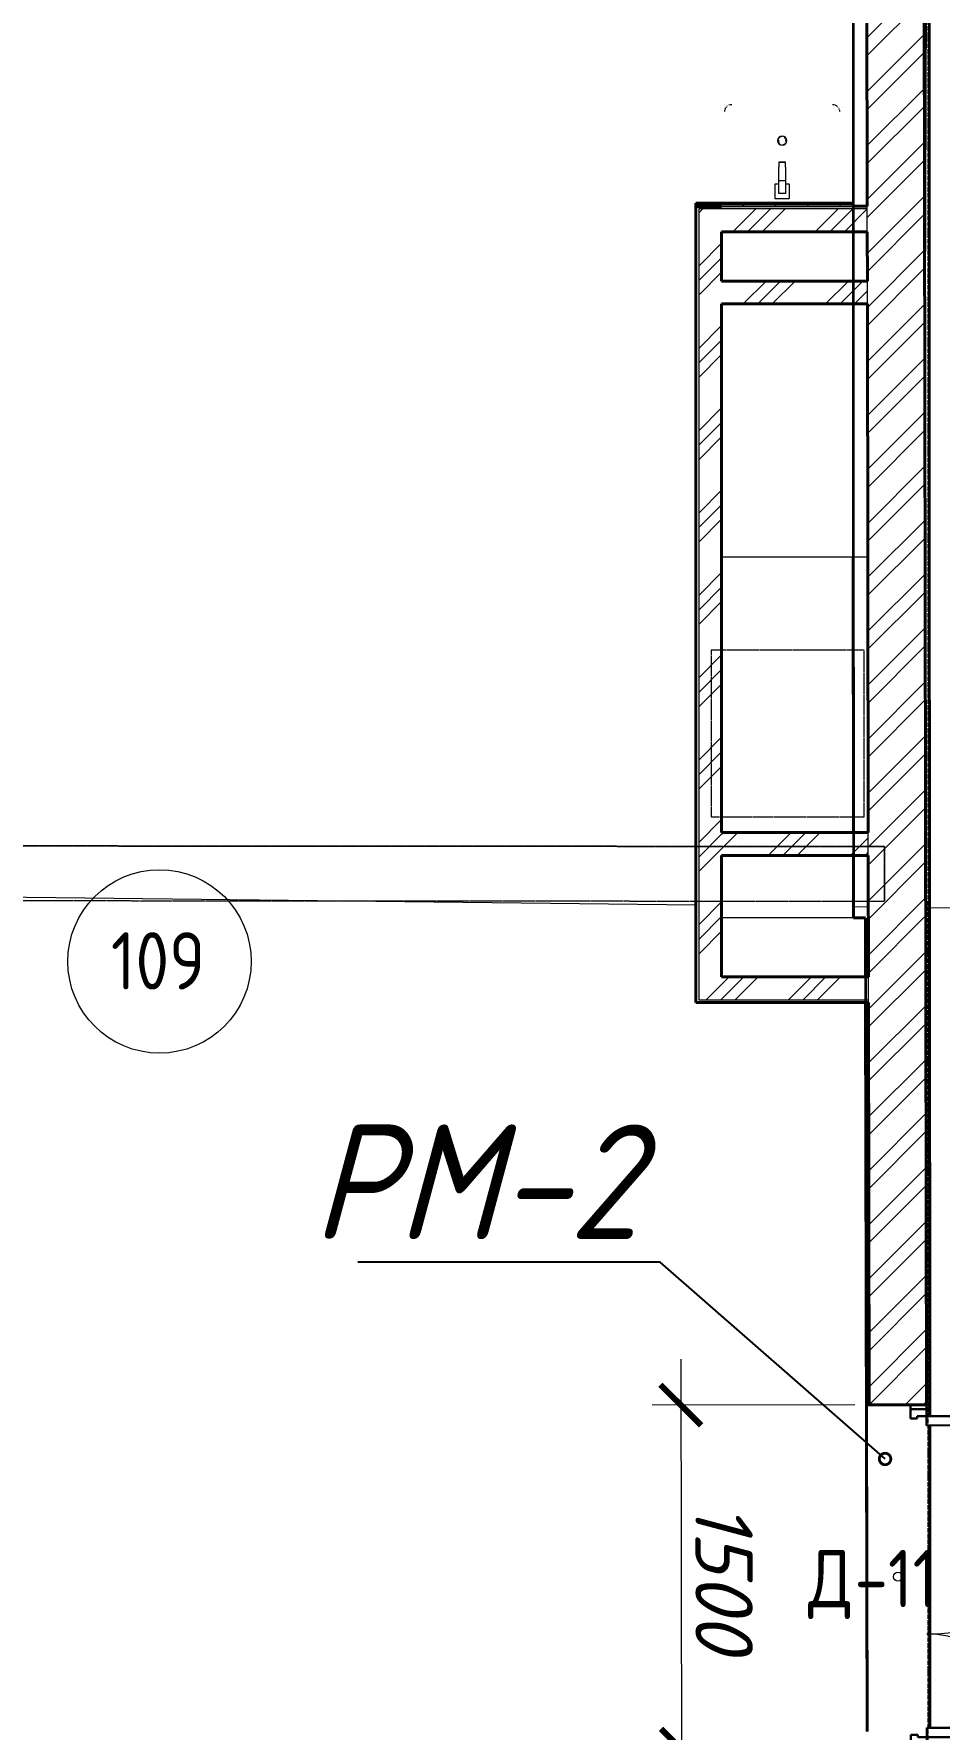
# Model space of a CAD drawing. Header units: millimetres. Extents: x 749182 to 2267578, y 70462 to 311449.
# Drawn here: x 1954878 to 1958828, y 100827 to 108221 of the extents above; entities that cross this region are included whole.
import ezdxf
from ezdxf import colors
from ezdxf.entities.mleader import LeaderData, LeaderLine
from ezdxf.math import Vec2, Vec3

# ---------------------------------------------------------------- set-up
doc = ezdxf.new("R2010")
doc.units = ezdxf.units.MM
for name, pattern in [('ADSK_Линия сетки', [25, 20, -2.5, 0, -2.5]), ('ADSK_Сверху', [4.5, 3, -1.5]), ('осеваяX2', [4, 2.5, -0.5, 0.5, -0.5])]:
    doc.linetypes.add(name, pattern=pattern)
doc.layers.get('Defpoints').update_dxf_attribs({"color": 255})
for name, color, linetype, lineweight in [('Двери', 7, 'Continuous', 20), ('Каркас', 7, 'Continuous', 9), ('Марки дверей', 7, 'Continuous', 20), ('Марки помещений', 7, 'Continuous', 20), ('Оборудование', 7, 'Continuous', 18), ('Оси', 165, 'осеваяX2', 13), ('Перекрытие', 7, 'Continuous', 18), ('Размер', 7, 'Continuous', 13), ('размеры', 7, 'Continuous', 9), ('Стены', 184, 'Continuous', 40), ('Стены внутренние', 7, 'Continuous', 18), ('Стены разрез', 7, 'Continuous', 35), ('Стены штриховка', 7, 'Continuous', 18)]:
    doc.layers.add(name, color=color, linetype=linetype, lineweight=lineweight)
doc.styles.add('GOST 2.304_new', font='isocpeur.ttf', dxfattribs={"width": 0.9, "oblique": 15})
doc.styles.add('GOST Common_2', font='GOST_Common.ttf', dxfattribs={"width": 0.9, "height": 200})
doc.styles.add('М2', font='isocpeui.ttf')
doc.dimstyles.new('SPDS 1_100', dxfattribs={"dimscale": 100, "dimtxt": 2.5, "dimasz": 1.77, "dimexe": 1.25, "dimexo": 0.625, "dimtad": 1, "dimdec": 0, "dimrnd": 0.001, "dimzin": 9, "dimtxsty": 'М2', "dimblk": 'ARCHTICK', "dimcen": 2.5, "dimdle": 2, "dimclrt": 256, "dimadec": 0, "dimazin": 2, "dimtfac": 0.75, "dimtdec": 0, "dimtmove": 1, "dimatfit": 3, "dimfxl": 0, "dimtolj": 1, "dimlwd": 9, "dimlwe": 9, "dimarcsym": 0})
pattern_1 = [(45, (1958220.23, 75616.62), (-179.6051, 179.6051), []), (45, (1958283.73, 75616.62), (0, 359.2102), []), (45, (1958156.73, 75616.62), (0, 359.2102), [])]

# ---------------------------------------------------------------- blocks, each defined once
blk = doc.blocks.new('ADSK_БалкаЖБ_Прямоугольная - 238_4х457мм-V1-01 План 1-го этажа маркировочный')
at = {"layer": 'Каркас', "color": 253, "linetype": 'ADSK_Сверху', "true_color": 0xaaaaaa}
for p, q in [((-3208.248882, 119.2), (-3208.248882, -119.2)), ((-3208.248882, 119.2), (3208.248882, 119.2)), ((3208.248882, -119.2), (3208.248882, 119.2)), ((-3208.248882, -119.2), (3208.248882, -119.2))]:
    blk.add_line(p, q, dxfattribs=at)
at = {"layer": 'Каркас', "color": 253, "linetype": 'ADSK_Сверху', "true_color": 0xb2b2b2}
for p, q in [((-3208.248882, -119.2), (-3208.248882, 119.2)), ((3208.248882, 119.2), (-3208.248882, 119.2)), ((3208.248882, 119.2), (3208.248882, -119.2)), ((-3208.248882, -119.2), (3208.248882, -119.2))]:
    blk.add_line(p, q, dxfattribs=at)
blk = doc.blocks.new('Существующие стены 1 эт - Существующие стены 1 эт-653793-01 План 1-го этажа маркировочный')
at = {"layer": 'Стены'}
for p, q in [((233.5, 29121.6), (233.2, 30323.5)), ((233.6, 28749.6), (233.5, 29021.6)), ((566.1, 28793.8), (566.6, 26575.6)), ((286.8, 28749.6), (233.6, 28749.6)), ((286.8, 28554.4), (286.8, 28749.6)), ((287, 28491.8), (286.8, 28554.4)), ((294.1, 25199.7), (287.2, 28379.8)), ((291, 26625), (482.2, 26625.4)), ((294.1, 25199.7), (291, 26625)), ((482.2, 26625.4), (552.2, 26625.6)), ((552.2, 26625.6), (566.6, 26625.6)), ((566.6, 26625.6), (566.6, 26575.6)), ((566.6, 26535.6), (566.9, 25215.6)), ((566.6, 26535.6), (566.9, 25215.6))]:
    blk.add_line(p, q, dxfattribs=at)
at = {"layer": 'Стены разрез'}
for p, q in [((566.6, 26625.6), (564.8, 34625.4)), ((232.5, 33404.9), (232.8, 32394.6)), ((232.8, 32394.6), (232.8, 32204.3)), ((232.8, 32204.3), (233.1, 31112.7)), ((233.1, 31112.7), (233.1, 30938)), ((233.1, 30938), (233.6, 28749.6)), ((233.6, 28749.6), (286.8, 28749.6)), ((286.8, 28749.6), (286.8, 28554.4)), ((286.8, 28554.4), (291, 26625)), ((291, 26625), (482.2, 26625.4)), ((552.2, 26625.6), (566.6, 26625.6))]:
    blk.add_line(p, q, dxfattribs=at)
blk = doc.blocks.new('AC_Дверь_Двупольная_Стальная - Д-11п 1500х2200h-2039716-01 План 1-го этажа маркировочный')
at = {"layer": 'Двери', "lineweight": 30}
for p, q in [((-700, 1075), (-660, 1075)), ((-700, 125), (-700, 1075)), ((-660, 1075), (-660, 125)), ((700, 575), (660, 575)), ((660, 575), (660, 125)), ((700, 125), (700, 575)), ((-750, 125), (-730, 125)), ((-750, 55), (-750, 125)), ((-730, 125), (-700, 125)), ((-730, 55), (-730, 125)), ((-730, 125), (-730, 55)), ((-660, 125), (-700, 125)), ((-700, 125), (-700, 85)), ((-700, 85), (-690, 85)), ((-690, 85), (-690, 55)), ((660, 125), (700, 125)), ((700, 85), (690, 85)), ((690, 85), (690, 55)), ((730, 125), (700, 125)), ((700, 125), (700, 85)), ((730, 55), (730, 125)), ((750, 125), (730, 125)), ((730, 125), (730, 55)), ((750, 55), (750, 125)), ((-730, 55), (-750, 55)), ((-690, 55), (-730, 55)), ((690, 55), (730, 55)), ((730, 55), (750, 55))]:
    blk.add_line(p, q, dxfattribs=at)
at = {"layer": 'Двери'}
for centre, radius, start, end in [((-700, 125), 950, 360, 90), ((700, 125), 450, 90, 180)]:
    blk.add_arc(centre, radius, start, end, dxfattribs=at)
blk = doc.blocks.new('Parametric_Porcelain_bathroom_sink_20774 - 500х430мм-1933247-01 План 1-го этажа маркировочный')
at = {"layer": 'Оборудование'}
for p, q in [((-114.1, 380.6), (-113.2, 381.4)), ((368.1, 376.6), (368.9, 375.7)), ((110, 136.6), (140, 136.6)), ((110, 136.6), (110, 113.6)), ((140, 136.6), (110, 136.6)), ((110, 54), (110, 113.6)), ((140, 113.6), (140, 136.6)), ((140, 113.6), (140, 54)), ((93.2, 38.7), (93.2, -20.9)), ((110, 40.6), (95.1, 40.6)), ((110, 19), (110, 54)), ((140, 54), (110, 54)), ((110, -1), (110, 19)), ((140, 54), (140, 19)), ((154.6, 40.6), (140, 40.6)), ((140, 19), (140, -1)), ((156.5, -20.9), (156.5, 38.7)), ((94.7, -22.4), (155, -22.4)), ((140, -1), (110, -1))]:
    blk.add_line(p, q, dxfattribs=at)
at = {"layer": 'Оборудование', "flags": 128}
for points in [[(-123.5, 366.9), (-123.1, 368.1), (-122.6, 369.2), (-122.1, 370.3), (-121.6, 371.4)], [(-120.4, 373.4), (-119.8, 374.4), (-119.1, 375.4), (-118.3, 376.4), (-117.6, 377.3)], [(-108.1, 384.5), (-107, 385), (-105.9, 385.5), (-104.7, 385.9)], [(-102.4, 386.6), (-101.3, 386.8), (-100.1, 387.1), (-98.9, 387.2), (-97.7, 387.4), (-96.5, 387.5), (-95.3, 387.5), (-95, 387.5)], [(345, 387.5), (346.2, 387.5), (347.4, 387.4), (348.6, 387.3), (349.8, 387.1), (351, 386.9), (352.1, 386.6)], [(354.4, 386), (355.6, 385.6), (356.7, 385.1), (357.8, 384.6), (358.9, 384.1)], [(360.9, 382.9), (361.9, 382.3), (362.9, 381.6), (363.9, 380.8), (364.8, 380.1)], [(372, 370.6), (372.5, 369.5), (373, 368.4), (373.4, 367.2)], [(-125, 357.5), (-125, 358.7), (-124.9, 359.9), (-124.8, 361.1), (-124.6, 362.3), (-124.4, 363.5), (-124.1, 364.6)], [(374.1, 364.9), (374.3, 363.8), (374.6, 362.6), (374.7, 361.4), (374.9, 360.2), (375, 359), (375, 357.8), (375, 357.5)]]:
    blk.add_lwpolyline(points, dxfattribs=at)
at = {"layer": 'Оборудование'}
for centre, radius, start, end in [((125, 230), 20, 0, 180), ((125, 230), 20, 180, 360), ((125, 230), 18.2, 165.15778, 180), ((125, 230), 18.2, 180, 191.34075), ((125, 230), 16.3, 175.36727, 180), ((125, 230), 16.3, 175.36727, 180), ((125, 230), 16.3, 180, 198.62064), ((125, 230), 16.3, 180, 198.62064), ((125, 230), 18.2, 95.84531, 146.66266), ((125, 230), 18.2, 85.13096, 94.18327), ((125, 230), 18.2, 52.75928, 62.71908), ((125, 230), 16.3, 36.87489, 45), ((125, 230), 16.3, 36.87489, 45), ((125, 230), 18.2, 45, 49.4056), ((125, 230), 18.2, 28.98332, 39.73377), ((125, 230), 16.3, 0, 18.62064), ((125, 230), 16.3, 0, 18.62064), ((125, 230), 16.3, 355.36727, 360), ((125, 230), 16.3, 355.36727, 360), ((125, 230), 18.2, 345.15778, 360), ((125, 230), 18.2, 0, 11.34075), ((125, 230), 18.2, 208.98332, 219.73377), ((125, 230), 16.3, 216.87489, 225), ((125, 230), 16.3, 216.87489, 225), ((125, 230), 18.2, 225, 229.4056), ((125, 230), 18.2, 232.75928, 242.71908), ((125, 230), 18.2, 265.13096, 274.18327), ((125, 230), 18.2, 275.84531, 326.66266), ((95.1, 38.7), 1.87, 90, 180), ((95.1, 38.7), 1.87, 120, 150), ((95.1, 38.7), 1.87, 120, 150), ((95.1, 38.7), 1.87, 120, 150), ((154.6, 38.7), 1.87, 0, 90), ((154.6, 38.7), 1.87, 30, 60), ((154.6, 38.7), 1.87, 30, 60), ((154.6, 38.7), 1.87, 30, 60), ((94.7, -20.9), 1.49, 180, 270), ((155, -20.9), 1.49, 270, 360)]:
    blk.add_arc(centre, radius, start, end, dxfattribs=at)
blk = doc.blocks.new('ADSK_Марка_Помещение_ОдноЗначение - Номер-247393-01 План 1-го этажа маркировочный')
at = {"layer": 'Марки помещений'}
blk.add_circle((0, 0), 4, dxfattribs=at)
blk = doc.blocks.new('ADSK_Марка_Дверь - Марка типа и комментарии-2020407-01 План 1-го этажа маркировочный')
at = {"layer": 'Марки дверей', "lineweight": 9}
blk.add_circle((0, 0), 0.2, dxfattribs=at)
blk = doc.blocks.new('_ArchTick')
at = {"color": 0, "linetype": 'ByBlock', "const_width": 0.15}
blk.add_lwpolyline([(-0.5, -0.5), (0.5, 0.5)], dxfattribs=at)
blk = doc.blocks.new('*D2895')
at = {"layer": 'Defpoints', "color": 0, "lineweight": 20, "transparency": 16777216}
for p in [(1958522.4, 102241.8), (1957703.1, 100740.6), (1958524.7, 100741.8)]:
    blk.add_point(p, dxfattribs=at)
at = {"layer": 'размеры', "color": 0, "lineweight": 9, "transparency": 16777216}
for p, q in [((1957700.5, 102440.6), (1957703.4, 100540.6)), ((1958459.9, 102241.7), (1957575.8, 102240.4)), ((1958462.2, 100741.7), (1957578.1, 100740.4))]:
    blk.add_line(p, q, dxfattribs=at)
at = {"layer": 'размеры', "color": 0, "lineweight": 9, "transparency": 16777216, "xscale": 177, "yscale": 177, "zscale": 177}
for p, rotation in [((1957700.8, 102240.6), 90.08814177171419), ((1957703.1, 100740.6), 270.0881417717142)]:
    blk.add_blockref('_ArchTick', p, dxfattribs=dict(at, rotation=rotation))
at = {"layer": 'размеры', "lineweight": 20, "transparency": 16777216, "insert": (1957889.4, 101490.9), "char_height": 250, "width": 560.473, "attachment_point": 5, "rotation": 270.08814, "style": 'М2'}
blk.add_mtext('\\A1;1500', dxfattribs=at)
blk = doc.blocks.new('_DotSmall')
at = {"color": 0, "linetype": 'ByBlock', "lineweight": 35, "const_width": 0.5}
blk.add_lwpolyline([(-0.0625, 0, 1), (0.0625, 0, 1)], format="xyb", close=True, dxfattribs=at)

msp = doc.modelspace()

# ---------------------------------------------------------------- hatches: boundary and pattern name
at = {"layer": 'Стены внутренние', "lineweight": 9}
h = msp.add_hatch(dxfattribs=at)
h.set_pattern_fill('FP_1', color=256, style=0, pattern_type=2)
h.set_pattern_definition([(45, (1958220.23, 75616.62), (-117.8655, 117.8655), []), (45, (1958298.8, 75616.62), (-117.8655, 117.8655), [])])
h.paths.add_polyline_path([(1958531.2044, 96537.6102), (1958781.2047, 96537.6102), (1958779.2866, 97784.4512), (1958529.2869, 97784.0666)])
h.paths.add_polyline_path([(1958527.193, 99145.1969), (1958777.1927, 99145.5812), (1958774.7364, 100742.2212), (1958524.7367, 100741.8366), (1958527.1929, 99145.2558)])
h.paths.add_polyline_path([(1958522.4292, 102241.8348), (1958772.4289, 102242.2503), (1958760.122, 110242.1781), (1958510.1223, 110241.7935), (1958522.4286, 102242.2194)])
h.paths.add_polyline_path([(1958508.384, 111371.7921), (1958758.3837, 111372.2172), (1958756.8048, 112398.492), (1958506.8045, 112398.492), (1958508.2547, 111455.8617)])
h = msp.add_hatch(dxfattribs=at)
h.set_pattern_fill('FP_7', color=256, style=0, pattern_type=2)
h.set_pattern_definition([(45, (1958220.23, 75616.62), (-70.71068, 70.71068), [])])
h.paths.add_polyline_path([(1958416.8256, 107468.2037), (1958453.124, 107468.2037), (1958453.0419, 107474.2029), (1957767.1361, 107474.2037), (1957767.1361, 107468.2037), (1958383.124, 107468.2037)])
h = msp.add_hatch(dxfattribs=at)
h.set_pattern_fill('FP_6', color=256, style=0, pattern_type=2)
h.set_pattern_definition(pattern_1)
h.paths.add_polyline_path([(1957779.1361, 104108.4069), (1957879.1361, 104108.4069), (1957879.1361, 107458.2037), (1957779.1361, 107458.2037), (1957779.1361, 104234.6834)])
h = msp.add_hatch(dxfattribs=at)
h.set_pattern_fill('FP_6', color=256, style=0, pattern_type=2)
h.set_pattern_definition(pattern_1)
h.paths.add_polyline_path([(1958514.4045, 107358.2037), (1958514.5583, 107358.2037), (1958514.3861, 107458.2037), (1957879.1361, 107458.2037), (1957879.1361, 107358.2037), (1958512.6775, 107358.2037)])
h = msp.add_hatch(dxfattribs=at)
h.set_pattern_fill('FP_6', color=256, style=0, pattern_type=2)
h.set_pattern_definition(pattern_1)
h.paths.add_polyline_path([(1958152.5048, 107043.3704), (1958515.0427, 107043.3704), (1958514.5583, 107143.3704), (1957879.1361, 107143.3704), (1957879.1361, 107043.3704)])
h = msp.add_hatch(dxfattribs=at)
h.set_pattern_fill('FP_6', color=256, style=0, pattern_type=2)
h.set_pattern_definition(pattern_1)
h.paths.add_polyline_path([(1958518.7427, 104638.2037), (1958518.5889, 104738.2037), (1957879.1361, 104738.2037), (1957879.1361, 104638.2037), (1958518.5889, 104638.2037)])
h = msp.add_hatch(dxfattribs=at)
h.set_pattern_fill('FP_6', color=256, style=0, pattern_type=2)
h.set_pattern_definition(pattern_1)
h.paths.add_polyline_path([(1958507.4114, 104008.4069), (1958519.7116, 104008.4069), (1958518.5889, 104108.4069), (1957779.1361, 104108.4069), (1957779.1361, 104008.4069), (1958507.0611, 104008.4069)])

# ---------------------------------------------------------------- linework, layer by layer
at = {"layer": 'Оси', "linetype": 'ADSK_Линия сетки'}
msp.add_line((1958780.1361, 71313.2448), (1958780.1361, 120038.4712), dxfattribs=at)
at = {"layer": 'Перекрытие'}
for p, q in [((1958771.1163, 108457.6594), (1958765.7111, 106609.0419)), ((1957879.1361, 105940.1257), (1958516.7399, 105940.1257)), ((1952451.4745, 104483.4981), (1957767.1361, 104422.1059)), ((1958519.0896, 104412.6847), (1958453.8135, 104413.2384)), ((1958453.8135, 104413.2384), (1958453.8241, 104366.1702)), ((1958769.0932, 104410.5641), (1961653.7248, 104386.095)), ((1958453.8241, 104366.1702), (1957879.1361, 104366.1702))]:
    msp.add_line(p, q, dxfattribs=at)
at = {"layer": 'Перекрытие', "linetype": 'ADSK_Сверху'}
for p, q in [((1957833.0217, 105533.2147), (1957833.0217, 104806.6073)), ((1958501.0628, 105533.2147), (1957833.0217, 105533.2147)), ((1958501.0628, 104806.6073), (1958501.0628, 105533.2147)), ((1957833.0217, 104806.6073), (1958501.0628, 104806.6073))]:
    msp.add_line(p, q, dxfattribs=at)
at = {"layer": 'Стены внутренние', "lineweight": 40}
for p, q in [((1958772.4289, 102242.2194), (1958760.122, 110242.1781)), ((1958511.5805, 109293.907), (1958514.3861, 107470.2037)), ((1958453.124, 107483.2037), (1957767.1361, 107483.2037)), ((1957767.1361, 107483.2037), (1957767.1361, 103996.4069)), ((1957879.1361, 107470.2037), (1957767.1361, 107470.2037)), ((1957767.1361, 107468.2037), (1957879.1361, 107468.2037)), ((1957879.1361, 107468.2037), (1957879.1361, 107470.2037)), ((1958453.124, 107470.2037), (1958453.124, 107483.2037)), ((1958514.3861, 107470.2037), (1958453.124, 107470.2037)), ((1957879.1361, 107143.3704), (1957879.1361, 107358.2037)), ((1957879.1361, 107358.2037), (1958514.5583, 107358.2037)), ((1958514.5583, 107358.2037), (1958514.8888, 107143.3704)), ((1958514.8888, 107143.3704), (1957879.1361, 107143.3704)), ((1957879.1361, 104738.2037), (1957879.1361, 107043.3704)), ((1957879.1361, 107043.3704), (1958515.0427, 107043.3704)), ((1958515.0427, 107043.3704), (1958518.5889, 104738.2037)), ((1958518.5889, 104738.2037), (1957879.1361, 104738.2037)), ((1957879.1361, 104638.2037), (1958518.7427, 104638.2037)), ((1957879.1361, 104108.4069), (1957879.1361, 104638.2037)), ((1958518.7427, 104638.2037), (1958519.5577, 104108.4069)), ((1958519.5577, 104108.4069), (1957879.1361, 104108.4069)), ((1957767.1361, 103996.4069), (1958519.73, 103996.4069)), ((1958519.73, 103996.4069), (1958522.4292, 102241.8348)), ((1958522.4292, 102241.8348), (1958702.429, 102242.1117))]:
    msp.add_line(p, q, dxfattribs=at)
at = {"layer": 'Стены внутренние', "color": 253, "linetype": 'ADSK_Сверху', "true_color": 0xaaaaaa}
msp.add_line((1957879.1361, 104806.6073), (1957879.1361, 105533.2147), dxfattribs=at)
at = {"layer": 'Стены штриховка'}
for p, q in [((1958453.124, 107474.2037), (1957767.1361, 107474.2037)), ((1957769.1361, 107470.2037), (1957769.1361, 103996.4069)), ((1957779.1361, 107468.2037), (1957779.1361, 107470.2037)), ((1957779.1361, 107458.2037), (1957779.1361, 104008.4069)), ((1958514.4045, 107458.2037), (1957779.1361, 107458.2037)), ((1957879.1361, 107468.2037), (1958514.3891, 107468.2037)), ((1958453.124, 107470.2037), (1958453.124, 107468.2037)), ((1958514.5583, 107358.2037), (1958514.3861, 107470.2037)), ((1958515.0427, 107043.3704), (1958514.8888, 107143.3704)), ((1958518.7427, 104638.2037), (1958518.5889, 104738.2037)), ((1958519.73, 103996.4069), (1958519.5577, 104108.4069)), ((1957769.1361, 104008.4069), (1957767.1361, 104008.4069)), ((1957767.1361, 103998.4069), (1958519.7269, 103998.4069)), ((1957779.1361, 104008.4069), (1958519.7116, 104008.4069))]:
    msp.add_line(p, q, dxfattribs=at)

# ---------------------------------------------------------------- block references
at = {"layer": 'Двери', "rotation": 270.0881417659776}
msp.add_blockref('AC_Дверь_Двупольная_Стальная - Д-11п 1500х2200h-2039716-01 План 1-го этажа маркировочный', (1958648.5828, 101492.028), dxfattribs=at)
at = {"layer": 'Каркас', "color": 253, "linetype": 'ADSK_Сверху', "true_color": 0xaaaaaa, "rotation": 359.9617034985983}
msp.add_blockref('ADSK_БалкаЖБ_Прямоугольная - 238_4х457мм-V1-01 План 1-го этажа маркировочный', (1955381.3688, 104559.8375), dxfattribs=at)
at = {"layer": 'Марки дверей', "xscale": 99.99999999999993, "yscale": 99.99999999999993, "zscale": 99.99999999999993}
msp.add_blockref('ADSK_Марка_Дверь - Марка типа и комментарии-2020407-01 План 1-го этажа маркировочный', (1958648.5828, 101492.028), dxfattribs=at)
at = {"layer": 'Марки помещений', "xscale": 99.99999999999993, "yscale": 99.99999999999993, "zscale": 99.99999999999993}
msp.add_blockref('ADSK_Марка_Помещение_ОдноЗначение - Номер-247393-01 План 1-го этажа маркировочный', (1955426.2167, 104175.4749), dxfattribs=at)
at = {"layer": 'Оборудование'}
msp.add_blockref('Parametric_Porcelain_bathroom_sink_20774 - 500х430мм-1933247-01 План 1-го этажа маркировочный', (1958018.124, 107525.7037), dxfattribs=at)
at = {"layer": 'Стены', "color": 243, "true_color": 0xbb5389}
msp.add_blockref('Существующие стены 1 эт - Существующие стены 1 эт-653793-01 План 1-го этажа маркировочный', (1958220.2258, 75616.6187), dxfattribs=at)

# ---------------------------------------------------------------- texts
at = {"layer": 'Марки дверей', "lineweight": 9, "char_height": 250, "attachment_point": 1, "style": 'GOST Common_2'}
for s, insert, width in [('\\fGOST Common|b0|i0|c204|p34|;\\W.9;Д', (1958256.4535, 101609.0411), 245.316375), ('-11', (1958458.8598, 101609.0411), 468.987187)]:
    msp.add_mtext(s, dxfattribs=dict(at, insert=insert, width=width))
at = {"layer": 'Марки помещений', "lineweight": 9, "insert": (1955213.8095, 104303.1999), "char_height": 250, "width": 526.708687, "attachment_point": 1, "style": 'GOST Common_2'}
msp.add_mtext('109', dxfattribs=at)

# ---------------------------------------------------------------- dimensions: what is measured, and where the dimension line sits
at = {"layer": 'размеры', "lineweight": 20}
dim = msp.add_linear_dim(base=(1957703.1011, 100740.5726), p1=(1958522.4292, 102241.8348), p2=(1958524.7367, 100741.8366), angle=270.08814177, dimstyle='SPDS 1_100', dxfattribs=at)
dim.commit()
dim.dimension.update_dxf_attribs({"geometry": '*D2895', "text_midpoint": (1957889.4471, 101490.8601)})

# ---------------------------------------------------------------- leaders
at = {"layer": 'Размер', "color": 20, "ltscale": 20}
ml = msp.add_multileader_mtext('Standard', dxfattribs=at)
ml.set_content('\\A1;РМ-2', color=20, style='GOST 2.304_new')
ml.set_leader_properties()
ml.set_arrow_properties(name='DOTSMALL')
ml.build(insert=Vec2(0, 0))
ml.multileader.update_dxf_attribs({"text_left_attachment_type": 6, "text_right_attachment_type": 6, "dogleg_length": 1, "arrow_head_size": 100})
ctx = ml.context
ctx.base_point, ctx.char_height, ctx.arrow_head_size, ctx.landing_gap_size, ctx.plane_origin = Vec3(1956017.5207, 102864.4457), 500, 100, 0, Vec3(1933800.0633, 245473.6682)
ctx.left_attachment, ctx.right_attachment, ctx.text_align_type = 6, 6, 1
notes = []
notes.append((ctx, [(0, (1, 1, 0), (1957610.4699, 102864.4457), (-1, 0), 20, [(0, [(1958592.1877, 102005.5081)], 0, [])])]))
ctx.mtext.insert, ctx.mtext.rotation, ctx.mtext.width, ctx.mtext.alignment, ctx.mtext.flow_direction = Vec3(1956803.9953, 103464.4457), 6.283185307, 1286.674802, 2, 5
for ctx, leaders in notes:
    for number, flags, end, landing, length, lines in leaders:
        leader = LeaderData()
        leader.index, (leader.has_last_leader_line, leader.has_dogleg_vector, leader.attachment_direction) = number, flags
        leader.last_leader_point, leader.dogleg_vector, leader.dogleg_length = Vec3(end), Vec3(landing), length
        for number, points, colour, breaks in lines:
            line = LeaderLine()
            line.index, line.vertices, line.color, line.breaks = number, Vec3.list(points), colors.encode_raw_color(colour), breaks
            leader.lines.append(line)
        ctx.leaders.append(leader)

doc.saveas('drawing.dxf')
